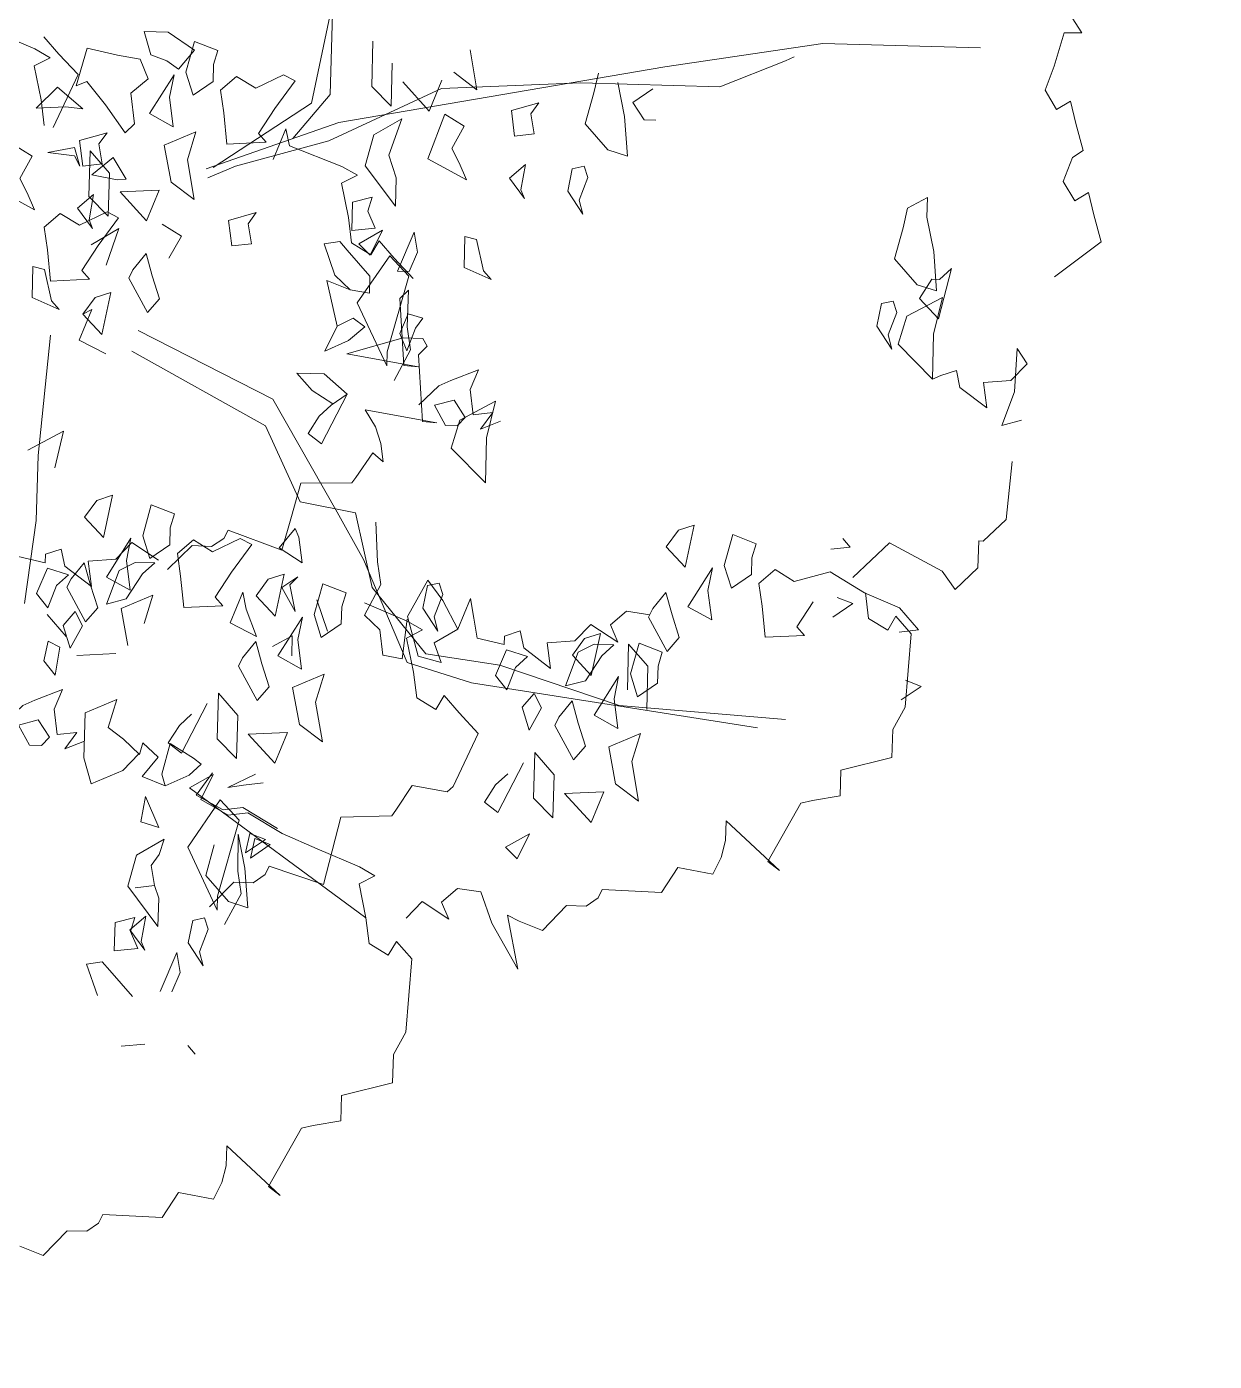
# Model space of a CAD drawing. Extents: x 604418 to 606014, y 1310869 to 1312555.
# Drawn here: x 605660.94 to 605665.59, y 1311095.85 to 1311101.08 of the extents above; entities that cross this region are included whole.
import ezdxf

# ---------------------------------------------------------------- set-up
doc = ezdxf.new("R2010")
doc.units = 0
doc.header["$MEASUREMENT"] = 0
doc.linetypes.add('SUBTERRANEO', pattern=[4.7625, 3.175, -1.5875])
doc.layers.get('0').update_dxf_attribs({"color": 10})
doc.layers.add('0.CARTOGRAFIA', color=8, linetype='Continuous')
doc.layers.add('VPORTS', color=7, linetype='Continuous')
doc.linetypes.add('RAYAXXX', pattern='A,0.8,["XXX",Standard,S=0.08,R=0,X=0,Y=-0.04],-0.22', length=1.02)

# ---------------------------------------------------------------- blocks, each defined once
blk = doc.blocks.new('mmmm')
at = {"color": 57, "lineweight": 5}
for points in [[(579174.91, 1339734.4439), (579174.9601, 1339734.4774), (579174.9608, 1339734.4172), (579175.0749, 1339734.3872), (579175.1575, 1339734.3587), (579175.2221, 1339734.3994), (579175.1921, 1339734.4453), (579175.2676, 1339734.4654), (579175.358, 1339734.4929), (579175.3826, 1339734.4574), (579175.4653, 1339734.4288), (579175.5299, 1339734.4695), (579175.4998, 1339734.5154), (579175.5753, 1339734.5356), (579175.6657, 1339734.5631), (579175.7898, 1339734.4078)], [(579176.1481, 1339734.0035), (579176.0329, 1339733.8844), (579175.9372, 1339733.9107), (579175.87, 1339734.0301), (579175.9947, 1339734.0035), (579176.1481, 1339734.0035), (579176.1346, 1339734.0317), (579176.1157, 1339734.0847), (579176.1731, 1339734.0979), (579176.2401, 1339734.1906), (579176.1539, 1339734.1775), (579176.1444, 1339734.2702), (579176.0869, 1339734.3232), (579176.036, 1339734.2885), (579176.1826, 1339734.2834), (579176.2978, 1339734.2436), (579176.2785, 1339734.31)], [(579176.4197, 1339734.2819), (579176.6163, 1339734.2668), (579176.6919, 1339734.1912), (579176.6919, 1339734.1761), (579176.7826, 1339734.1761), (579176.8582, 1339734.1005), (579176.7977, 1339734.0551), (579176.707, 1339733.8738), (579176.828, 1339733.7528)], [(579177.008, 1339733.9146), (579176.9985, 1339733.9808), (579176.9259, 1339733.9135), (579176.8779, 1339733.7942), (579176.8107, 1339733.675), (579176.8465, 1339733.5542), (579176.8083, 1339733.4881), (579176.8563, 1339733.4348), (579176.9329, 1339733.4483), (579177.0384, 1339733.4614), (579177.0286, 1339733.594), (579176.9999, 1339733.5674), (579176.9137, 1339733.6204)], [(579176.8784, 1339733.7966), (579176.9648, 1339733.8097), (579177.003, 1339733.8759), (579176.9551, 1339733.9025), (579177.0125, 1339733.9555), (579177.2618, 1339733.9423), (579177.3385, 1339733.9025), (579177.4344, 1339733.9025), (579177.4821, 1339733.7301), (579177.5686, 1339733.7301), (579177.5875, 1339733.6374), (579177.5973, 1339733.5976), (579177.7984, 1339733.4916), (579177.8274, 1339733.5314), (579177.6642, 1339733.3459), (579177.7314, 1339733.3459), (579177.7889, 1339733.3327), (579177.8463, 1339733.3061), (579177.8274, 1339733.187), (579177.9135, 1339733.1338), (579177.9092, 1339732.9322), (579177.9381, 1339732.919), (579177.9669, 1339732.8792), (579177.9669, 1339732.8131), (579178.053, 1339732.7335), (579178.0243, 1339732.6539), (579178.0051, 1339732.6141), (579178.1872, 1339732.6539), (579178.0338, 1339732.5611), (579177.9284, 1339732.5213), (579177.9189, 1339732.442), (579177.9669, 1339732.3891), (579178.0243, 1339732.4154), (579177.9669, 1339732.3226), (579178.0243, 1339732.2697)], [(579177.238, 1339733.9278), (579177.1901, 1339733.9942), (579177.1711, 1339733.941)], [(579176.734, 1339733.675), (579176.7245, 1339733.7412), (579176.6958, 1339733.7148)], [(579176.9641, 1339733.6882), (579176.9161, 1339733.7546), (579176.8971, 1339733.7014)], [(579176.973, 1339733.0674), (579176.9635, 1339732.988), (579177.0115, 1339732.9351), (579177.0689, 1339732.9614), (579177.0115, 1339732.8687), (579177.0689, 1339732.8157), (579177.0784, 1339732.7229), (579177.1646, 1339732.7361), (579177.0977, 1339732.6433), (579177.0402, 1339732.6302), (579177.0592, 1339732.5772), (579177.0882, 1339732.5772), (579177.0689, 1339732.4844), (579177.0017, 1339732.4712), (579176.9348, 1339732.4578), (579177.0402, 1339732.418), (579177.0882, 1339732.3387), (579177.1551, 1339732.365), (579177.1359, 1339732.2857), (579177.0017, 1339732.2459), (579176.8773, 1339732.3121), (579176.9443, 1339732.365), (579177.0402, 1339732.418)], [(579177.294, 1339733.0661), (579177.1477, 1339733.0661), (579177.0747, 1339732.9987), (579177.2292, 1339732.9987)], [(579175.1905, 1339733.0278), (579175.2384, 1339732.9614)], [(579175.2959, 1339733.0012), (579175.2959, 1339733.041)], [(579175.2384, 1339732.9614), (579175.2959, 1339733.0012)], [(579175.2864, 1339732.9351), (579175.1715, 1339732.9084)], [(579175.4205, 1339732.9482), (579175.2864, 1339732.9351)], [(579175.4013, 1339732.8818), (579175.4205, 1339732.9482)], [(579175.3151, 1339732.8025), (579175.4013, 1339732.8818)], [(579175.1425, 1339732.8423), (579175.2097, 1339732.8289)], [(579175.2097, 1339732.8289), (579175.3151, 1339732.8025)], [(579175.459, 1339732.8025), (579175.4972, 1339732.8157)], [(579175.4685, 1339732.7627), (579175.459, 1339732.8025)], [(579175.4972, 1339732.8157), (579175.5739, 1339732.7891)], [(579175.6219, 1339732.8025), (579175.5452, 1339732.7495)], [(579175.5739, 1339732.7891), (579175.6219, 1339732.8025)], [(579175.5452, 1339732.7495), (579175.4685, 1339732.7627)], [(579175.2864, 1339732.617), (579175.2479, 1339732.6433)], [(579175.2479, 1339732.6433), (579175.2769, 1339732.5506)], [(579177.5253, 1339732.6008), (579177.5637, 1339732.561), (579177.6241, 1339732.5251), (579177.6573, 1339732.5713), (579177.487, 1339732.6538)], [(579177.8128, 1339732.6406), (579177.7266, 1339732.6801), (579177.7746, 1339732.6008)], [(579177.7746, 1339732.6008), (579177.8128, 1339732.6406)], [(579175.3536, 1339732.6302), (579175.2864, 1339732.617)], [(579175.3631, 1339732.564), (579175.3536, 1339732.6302)], [(579175.5067, 1339732.5506), (579175.459, 1339732.6035)], [(579175.459, 1339732.6035), (579175.5452, 1339732.5904)], [(579175.5739, 1339732.6035), (579175.5067, 1339732.5506)], [(579175.5452, 1339732.5904), (579175.5739, 1339732.6035)], [(579175.2769, 1339732.5506), (579175.3631, 1339732.564)], [(579176.3316, 1339732.5427), (579176.3603, 1339732.4765), (579176.3029, 1339732.5163), (579176.3123, 1339732.4499), (579176.2262, 1339732.4367), (579176.1592, 1339732.4631), (579176.1974, 1339732.3703), (579176.2167, 1339732.3308), (579176.2836, 1339732.2644)], [(579176.9601, 1339732.0996), (579177.0176, 1339732.2454), (579177.0463, 1339732.2983), (579177.075, 1339732.2454), (579177.1899, 1339732.272), (579177.2764, 1339732.2852), (579177.3146, 1339732.3513), (579177.2666, 1339732.3779), (579177.3241, 1339732.4309), (579177.3913, 1339732.4973), (579177.5734, 1339732.4177), (579177.5929, 1339732.3976), (579177.5739, 1339732.2785), (579177.6601, 1339732.2252), (579177.6793, 1339732.2121), (579177.6888, 1339732.0397), (579177.8037, 1339732.0134), (579177.9189, 1339731.9867), (579177.8612, 1339731.8012), (579177.8902, 1339731.788), (579177.9189, 1339731.7482), (579177.9189, 1339731.6821), (579178.0051, 1339731.6025)], [(579175.2097, 1339732.4315), (579175.0756, 1339732.4048)], [(579175.1522, 1339732.3519), (579175.2097, 1339732.4315)], [(579175.3343, 1339732.3917), (579175.2959, 1339732.3252)], [(579175.411, 1339732.3519), (579175.3343, 1339732.3917)], [(579175.459, 1339732.3785), (579175.411, 1339732.3519)], [(579175.4492, 1339732.2723), (579175.5164, 1339732.4048)], [(579175.5164, 1339732.4048), (579175.459, 1339732.3785)], [(579175.2959, 1339732.3252), (579175.4492, 1339732.2723)], [(579176.2027, 1339732.1786), (579176.0973, 1339732.2316), (579176.0206, 1339732.2181), (579175.8954, 1339732.2188), (579175.9251, 1339732.1906), (579176.1515, 1339732.2102), (579176.1544, 1339732.2594), (579176.1175, 1339732.0151), (579176.0583, 1339732.2054), (579176.0583, 1339732.2716), (579176.0837, 1339732.2873), (579176.1134, 1339732.2591), (579176.3398, 1339732.2787), (579176.3427, 1339732.3278), (579176.3058, 1339732.0836), (579176.3624, 1339732.1199), (579176.4178, 1339732.1399), (579176.4805, 1339732.1486), (579176.4508, 1339732.1134), (579176.5357, 1339732.0582), (579176.5546, 1339732.0445), (579176.56, 1339731.872), (579176.6742, 1339731.8429), (579176.7887, 1339731.8136), (579176.7266, 1339731.6295), (579176.7553, 1339731.6156), (579176.7831, 1339731.5751), (579176.7815, 1339731.509), (579176.8657, 1339731.4274)], [(579175.2864, 1339732.2723), (579175.181, 1339732.3121)], [(579178.0276, 1339732.1339), (579178.114, 1339732.1471), (579178.1523, 1339732.2132), (579178.1043, 1339732.2398), (579178.1617, 1339732.2928), (579178.411, 1339732.2796), (579178.4877, 1339732.2398), (579178.5837, 1339732.2398), (579178.6314, 1339732.0675), (579178.7178, 1339732.0675), (579178.7368, 1339731.9747), (579178.7465, 1339731.9349), (579178.9476, 1339731.829), (579178.9766, 1339731.8688), (579178.8135, 1339731.6833), (579178.8807, 1339731.6833), (579178.9381, 1339731.6701), (579178.9956, 1339731.6435), (579178.9766, 1339731.5244), (579179.0628, 1339731.4711), (579179.0584, 1339731.2695), (579179.0874, 1339731.2564), (579179.1161, 1339731.2166), (579179.1161, 1339731.1504), (579179.2023, 1339731.0708), (579179.1736, 1339730.9913)], [(579175.1905, 1339732.1795), (579175.2864, 1339732.2723)], [(579175.4655, 1339731.748), (579175.3601, 1339731.7878), (579175.4175, 1339731.8012), (579175.4823, 1339731.9815), (579175.511, 1339732.0345), (579175.5398, 1339731.9815), (579175.6547, 1339732.0082), (579175.7411, 1339732.0213), (579175.7793, 1339732.0875), (579175.7314, 1339732.1141), (579175.7888, 1339732.1671), (579175.856, 1339732.2335)], [(579176.6855, 1339732.13), (579176.8196, 1339732.1397), (579176.8963, 1339732.1532), (579177.0017, 1339732.1002), (579177.0497, 1339732.1532), (579177.1359, 1339732.1663), (579177.1456, 1339732.2325), (579177.0115, 1339732.2459)], [(579175.3151, 1339732.1795), (579175.3726, 1339732.0867)], [(579175.4398, 1339732.1397), (579175.3151, 1339732.1795)], [(579175.5164, 1339732.1663), (579175.4398, 1339732.1397)], [(579175.478, 1339732.0604), (579175.6121, 1339732.1663)], [(579175.6121, 1339732.1663), (579175.5164, 1339732.1663)], [(579175.2737, 1339732.1421), (579175.1275, 1339732.1421)], [(579175.2089, 1339732.0746), (579175.2737, 1339732.1421)], [(579175.6888, 1339732.1002), (579175.6313, 1339732.0736)], [(579175.6985, 1339732.0206), (579175.6888, 1339732.1002)], [(579175.0545, 1339732.0746), (579175.2089, 1339732.0746)], [(579175.3726, 1339732.0867), (579175.478, 1339732.0604)], [(579175.6313, 1339732.0736), (579175.5834, 1339732.0867)], [(579175.5834, 1339732.0867), (579175.6026, 1339732.0206)], [(579176.0243, 1339731.9808), (579175.9955, 1339732.0338), (579176.0243, 1339732.0736), (579176.0722, 1339732.0206), (579176.1105, 1339731.941), (579176.0243, 1339731.9808), (579175.8709, 1339731.941), (579175.8996, 1339732.0206), (579175.9094, 1339732.0867), (579175.8517, 1339732.0867), (579175.7655, 1339732.0074), (579175.7368, 1339731.9808), (579175.7462, 1339731.9278), (579175.8517, 1339731.9676), (579175.8996, 1339732.0206)], [(579175.6026, 1339732.0206), (579175.6985, 1339732.0206)], [(579176.2543, 1339732.0206), (579176.2926, 1339731.9676), (579176.331, 1339731.9278), (579176.3914, 1339731.892), (579176.4246, 1339731.9381), (579176.2543, 1339732.0206), (579176.1871, 1339731.941), (579176.1871, 1339731.8482), (579176.2446, 1339731.9012), (579176.2878, 1339731.9726)], [(579176.9542, 1339731.937), (579177.0596, 1339731.9768)], [(579176.8298, 1339731.8841), (579176.7433, 1339731.8706)], [(579176.7818, 1339731.8045), (579176.8298, 1339731.8841)], [(579176.7433, 1339731.8706), (579176.7146, 1339731.8575)], [(579176.7146, 1339731.8575), (579176.7818, 1339731.8045)], [(579176.8775, 1339731.8706), (579176.9159, 1339731.8177)], [(579176.9062, 1339731.8443), (579176.8775, 1339731.8706)], [(579176.9953, 1339731.8646), (579176.9062, 1339731.8443)], [(579176.9953, 1339731.8646), (579176.9159, 1339731.8177)], [(579177.0788, 1339731.8575), (579177.117, 1339731.7913)], [(579177.146, 1339731.8575), (579177.0788, 1339731.8575)], [(579177.7327, 1339731.8251), (579177.6655, 1339731.7059), (579177.6753, 1339731.6395), (579177.6273, 1339731.5468), (579177.5506, 1339731.6)], [(579177.0843, 1339731.7365), (579176.9926, 1339731.6985)], [(579177.0843, 1339731.7365), (579177.0406, 1339731.6453)], [(579177.5506, 1339731.7457), (579177.5986, 1339731.653)], [(579177.5888, 1339731.7059), (579177.5793, 1339731.7721)], [(579176.7721, 1339731.7117), (579176.7531, 1339731.6719)], [(579176.868, 1339731.6453), (579176.7721, 1339731.7117)], [(579176.9926, 1339731.6985), (579176.9352, 1339731.6851)], [(579177.5986, 1339731.653), (579177.5888, 1339731.7059)], [(579178.0632, 1339731.6553), (579177.9578, 1339731.7082), (579177.8811, 1339731.6948), (579177.7555, 1339731.6923), (579177.8704, 1339731.7189), (579178.0045, 1339731.7321), (579177.9853, 1339731.6657), (579177.8991, 1339731.5864), (579177.7937, 1339731.6127)], [(579176.7531, 1339731.6719), (579176.8008, 1339731.5792)], [(579176.9542, 1339731.5923), (579176.868, 1339731.6453)], [(579176.9352, 1339731.6851), (579177.0406, 1339731.6453)], [(579176.9829, 1339731.619), (579176.9542, 1339731.5923)], [(579176.9926, 1339731.4864), (579176.9829, 1339731.619)], [(579176.8008, 1339731.5792), (579176.7626, 1339731.513)], [(579177.3158, 1339731.5757), (579177.4861, 1339731.4932), (579177.4529, 1339731.4471), (579177.3925, 1339731.4829), (579177.354, 1339731.5227)], [(579177.5219, 1339731.5602), (579177.5601, 1339731.5204), (579177.5986, 1339731.4408), (579177.5601, 1339731.4277), (579177.4547, 1339731.454), (579177.5027, 1339731.5336)], [(579177.5027, 1339731.5336), (579177.5219, 1339731.5602)], [(579178.5051, 1339731.5679), (579178.4764, 1339731.5416)], [(579176.7626, 1339731.513), (579176.8105, 1339731.4598)], [(579176.8105, 1339731.4598), (579176.8872, 1339731.4732)], [(579176.8872, 1339731.4732), (579176.9926, 1339731.4864)], [(579178.2969, 1339731.4823), (579178.2297, 1339731.5089), (579178.1627, 1339731.4955), (579178.2969, 1339731.4425)], [(579175.8104, 1339731.4035), (579175.7338, 1339731.4433), (579175.6953, 1339731.3769)], [(579176.6764, 1339731.4466), (579176.6477, 1339731.367)], [(579176.7244, 1339731.4334), (579176.6764, 1339731.4466)], [(579176.7818, 1339731.4334), (579176.7244, 1339731.4334)], [(579176.8298, 1339731.367), (579176.7818, 1339731.4334)], [(579177.5986, 1339731.4408), (579177.5699, 1339731.3612), (579177.5027, 1339731.4145), (579177.4547, 1339731.3612), (579177.495, 1339731.3502), (579177.4452, 1339731.2951), (579177.4067, 1339731.2421), (579177.3111, 1339731.2685), (579177.359, 1339731.1625), (579177.5121, 1339731.1625), (579177.5986, 1339731.1892), (579177.5506, 1339731.2951), (579177.4932, 1339731.3481)], [(579177.9471, 1339731.3479), (579177.9376, 1339731.414), (579177.9806, 1339731.4293), (579178.0763, 1339731.4293), (579177.9421, 1339731.3234), (579177.8367, 1339731.3497), (579177.7793, 1339731.4425), (579177.8319, 1339731.4272), (579177.8704, 1339731.4008), (579177.9376, 1339731.414)], [(579176.8349, 1339731.3971), (579176.7774, 1339731.3043)], [(579176.8828, 1339731.3441), (579176.8444, 1339731.3839)], [(579176.8444, 1339731.3839), (579176.8444, 1339731.3175)], [(579177.0501, 1339731.3538), (579176.9542, 1339731.3805)], [(579176.9542, 1339731.3805), (579177.0021, 1339731.2742)], [(579178.4764, 1339731.3958), (579178.4859, 1339731.3163)], [(579176.6477, 1339731.367), (579176.7531, 1339731.3407)], [(579176.7531, 1339731.3407), (579176.8298, 1339731.367)], [(579176.969, 1339731.2911), (579176.8828, 1339731.3441)], [(579178.3158, 1339731.3497), (579178.2297, 1339731.2704), (579178.2009, 1339731.2438), (579178.2104, 1339731.1908), (579178.3158, 1339731.2306)], [(579176.7626, 1339731.3009), (579176.8967, 1339731.2213)], [(579176.8393, 1339731.2877), (579176.7626, 1339731.3009)], [(579176.7774, 1339731.3043), (579176.8349, 1339731.2513)], [(579176.9389, 1339731.303), (579176.8393, 1339731.2877)], [(579176.8444, 1339731.3175), (579176.8731, 1339731.2645)], [(579176.9389, 1339731.303), (579176.8967, 1339731.2213)], [(579176.9882, 1339731.2247), (579176.969, 1339731.2911)], [(579177.0021, 1339731.2742), (579177.1268, 1339731.3009)], [(579176.8349, 1339731.2513), (579176.8444, 1339731.1586)], [(579176.8731, 1339731.2645), (579176.9882, 1339731.2247)], [(579177.1555, 1339731.2611), (579177.165, 1339731.1285)], [(579175.8392, 1339731.1914), (579175.7145, 1339731.2312), (579175.772, 1339731.1384)], [(579176.1401, 1339731.1982), (579176.0963, 1339731.1071), (579175.9909, 1339731.1469), (579176.0079, 1339731.1171), (579175.9505, 1339731.1566), (579175.9315, 1339731.2098), (579176.0751, 1339731.1832), (579176.0079, 1339731.1171)], [(579176.6189, 1339731.2347), (579176.6379, 1339731.1815)], [(579176.7626, 1339731.2081), (579176.6189, 1339731.2347)], [(579176.6954, 1339731.142), (579176.7626, 1339731.2081)], [(579177.0021, 1339731.1949), (579176.9254, 1339731.1683)], [(579177.0501, 1339731.1551), (579177.0021, 1339731.1949)], [(579176.6379, 1339731.1815), (579176.6954, 1339731.142)], [(579176.8444, 1339731.1586), (579176.9305, 1339731.1717)], [(579176.8501, 1339731.1451), (579176.9254, 1339731.1683)], [(579176.9305, 1339731.1717), (579176.8636, 1339731.079)], [(579176.9352, 1339731.0887), (579177.0501, 1339731.1551)], [(579177.4547, 1339731.1625), (579177.4834, 1339731.0964), (579177.426, 1339731.1362), (579177.4354, 1339731.0698), (579177.3493, 1339731.0566), (579177.2823, 1339731.0829), (579177.3205, 1339730.9902), (579177.3398, 1339730.9507), (579177.4067, 1339730.8842), (579177.3493, 1339730.8711), (579177.3572, 1339730.8495), (579177.4075, 1339730.8273), (579177.4373, 1339730.7625), (579177.3137, 1339730.6911)], [(579176.8501, 1339731.1451), (579176.9062, 1339731.1022)], [(579176.9062, 1339731.1022), (579176.9352, 1339731.0887)], [(579177.017, 1339731.1188), (579177.0649, 1339731.1454)], [(579177.0649, 1339731.079), (579177.017, 1339731.1188)], [(579177.0649, 1339731.1454), (579177.1416, 1339731.1056)], [(579177.1416, 1339731.1056), (579177.0649, 1339731.079)], [(579175.071, 1339730.9583), (579175.1285, 1339731.0112), (579175.1957, 1339731.0776), (579175.3778, 1339730.998)], [(579176.5311, 1339731.0359), (579176.4064, 1339731.0625)], [(579176.4064, 1339731.0625), (579176.4736, 1339730.9431)], [(579176.8636, 1339731.079), (579176.8061, 1339731.0658)], [(579176.8061, 1339731.0658), (579176.8251, 1339731.0128)], [(579176.8718, 1339731.021), (579176.8923, 1339731.0924)], [(579176.9305, 1339731.0526), (579176.8923, 1339731.0924)], [(579177.102, 1339731.0911), (579177.029, 1339731.0236)], [(579176.8251, 1339731.0128), (579176.8541, 1339731.0128)], [(579176.8718, 1339731.021), (579176.9595, 1339730.9862)], [(579177.0072, 1339731.026), (579176.9305, 1339731.0526)], [(579176.9595, 1339730.9862), (579177.0072, 1339731.026)], [(579175.0556, 1339730.7826), (579175.113, 1339730.9284), (579175.1418, 1339730.9813)], [(579175.1418, 1339730.9813), (579175.1705, 1339730.9284)], [(579175.2854, 1339730.955), (579175.3718, 1339730.9682)], [(579175.1705, 1339730.9284), (579175.2854, 1339730.955)]]:
    blk.add_lwpolyline(points, dxfattribs=at)
at = {"color": 32, "lineweight": 5}
for points in [[(579175.5037, 1339731.5217), (579175.3343, 1339731.9662), (579175.1141, 1339733.0664), (579175.0198, 1339733.6008), (579175.0198, 1339734.1351)], [(579175.5342, 1339731.5281), (579175.4915, 1339731.6205), (579175.3972, 1339731.9348), (579175.2085, 1339732.312), (579175.177, 1339732.7835), (579175.177, 1339733.255), (579175.0827, 1339733.475), (579175.0682, 1339733.504)], [(579176.1292, 1339731.2863), (579176.3693, 1339731.7462), (579176.6237, 1339731.8719), (579176.6551, 1339732.0605), (579176.9067, 1339732.1234), (579177.1269, 1339732.312), (579177.1583, 1339732.5635), (579177.2841, 1339732.9721), (579177.3156, 1339733.5379)], [(579176.0576, 1339731.3061), (579176.2777, 1339731.7687), (579176.6551, 1339731.9977), (579176.8124, 1339732.092), (579177.1583, 1339732.2491), (579177.2212, 1339732.4692), (579177.3459, 1339733.4436)], [(579175.3929, 1339731.8125), (579175.2399, 1339731.9348), (579174.9254, 1339731.9348), (579174.7682, 1339732.2177), (579174.6424, 1339732.5949), (579174.5795, 1339732.8149)], [(579175.4979, 1339731.5449), (579175.2714, 1339731.8719), (579174.9254, 1339731.9348), (579174.6424, 1339732.2806), (579174.4537, 1339732.6263)], [(579176.8541, 1339731.0128), (579176.8349, 1339730.9201)], [(579176.9943, 1339730.9467), (579176.7113, 1339730.9781), (579176.4911, 1339730.9781), (579176.0823, 1339731.0095)]]:
    blk.add_lwpolyline(points, dxfattribs=at)
at = {"color": 57, "lineweight": 5}
for points in [[(579175.7707, 1339734.0581), (579175.9431, 1339734.0185), (579175.8761, 1339733.9521), (579175.8089, 1339733.9919), (579175.8089, 1339734.0185)], [(579175.8485, 1339734.0092), (579175.7144, 1339733.996), (579175.5995, 1339733.9694), (579175.5323, 1339733.9694), (579175.5705, 1339733.9033), (579175.6377, 1339733.8898), (579175.7431, 1339733.8635), (579175.8293, 1339733.9428)], [(579175.887, 1339733.8635), (579175.9252, 1339733.8766), (579176.0019, 1339733.85), (579176.0499, 1339733.8635), (579175.9732, 1339733.8105), (579175.8965, 1339733.8237)], [(579176.7221, 1339733.4217), (579176.6934, 1339733.3421), (579176.7988, 1339733.3157), (579176.8755, 1339733.3421), (579176.8275, 1339733.4085), (579176.7701, 1339733.4085)], [(579176.8083, 1339733.2759), (579176.9424, 1339733.1963), (579176.9846, 1339733.278), (579176.885, 1339733.2627)], [(579176.7411, 1339733.117), (579176.8083, 1339733.1832), (579176.6647, 1339733.2098), (579176.6836, 1339733.1565)], [(579176.9519, 1339733.0772), (579176.9809, 1339733.0638), (579177.0958, 1339733.1302), (579177.0478, 1339733.17), (579176.9712, 1339733.1434), (579176.8958, 1339733.1202)], [(579177.2042, 1339733.1005), (579177.1467, 1339733.1005), (579177.0988, 1339733.1136), (579177.0701, 1339733.034), (579177.1755, 1339733.0077), (579177.2522, 1339733.034)], [(579177.6066, 1339733.0475), (579177.4725, 1339733.0209), (579177.3765, 1339733.0475), (579177.4245, 1339732.9413), (579177.5492, 1339732.9679)], [(579177.3613, 1339732.97), (579177.2616, 1339732.9547), (579177.185, 1339732.9679), (579177.3191, 1339732.8883)], [(579177.2223, 1339732.7891), (579177.2031, 1339732.8555), (579177.1169, 1339732.9084), (579177.0784, 1339732.9482), (579177.0784, 1339732.8818), (579177.1071, 1339732.8289)], [(579177.6833, 1339732.8883), (579177.5779, 1339732.9281), (579177.5874, 1339732.7956)], [(579177.1178, 1339732.809), (579177.185, 1339732.8751), (579177.0413, 1339732.9018), (579177.0603, 1339732.8485)], [(579177.3576, 1339732.7558), (579177.4725, 1339732.8222), (579177.4245, 1339732.862), (579177.3478, 1339732.8353), (579177.2724, 1339732.8122), (579177.3286, 1339732.7692)], [(579177.5244, 1339732.7581), (579177.4514, 1339732.6907), (579177.6058, 1339732.6907), (579177.6706, 1339732.7581)], [(579177.299, 1339732.7097), (579177.3757, 1339732.6699), (579177.299, 1339732.6433), (579177.251, 1339732.6831)], [(579177.1646, 1339732.617), (579177.1264, 1339732.6568), (579177.1058, 1339732.5854), (579177.1936, 1339732.5506), (579177.2413, 1339732.5904)], [(579176.331, 1339732.4048), (579176.4267, 1339732.3785), (579176.5419, 1339732.4976), (579176.3885, 1339732.4976), (579176.2638, 1339732.5242)], [(579175.8229, 1339732.4712), (579175.7175, 1339732.4446), (579175.708, 1339732.4048), (579175.8134, 1339732.4048), (579175.8517, 1339732.4976)], [(579176.3221, 1339732.4235), (579176.2646, 1339732.3837), (579176.2836, 1339732.3173), (579176.3508, 1339732.3571), (579176.3508, 1339732.3969)], [(579176.9239, 1339732.3636), (579177.0006, 1339732.337), (579177.0485, 1339732.3504), (579176.9718, 1339732.2975), (579176.8952, 1339732.3106), (579176.8857, 1339732.3504)], [(579175.7655, 1339732.2459), (579175.6985, 1339732.2325), (579175.8327, 1339732.1795), (579175.8327, 1339732.2193)], [(579175.9763, 1339732.2193), (579176.0435, 1339732.193), (579176.101, 1339732.2193), (579176.0243, 1339732.2459), (579175.9887, 1339732.2704)], [(579176.107, 1339732.152), (579176.1547, 1339732.152), (579175.9439, 1339732.046), (579175.781, 1339732.152), (579175.8482, 1339732.2181)], [(579178.0276, 1339732.1339), (579177.9127, 1339732.1073), (579177.884, 1339732.1603), (579177.8553, 1339732.1073), (579177.7978, 1339731.9616), (579177.7498, 1339731.8422), (579177.6826, 1339731.7231), (579177.6924, 1339731.6566), (579177.6416, 1339731.5625), (579177.5554, 1339731.602), (579177.6033, 1339731.5227)], [(579175.781, 1339732.0858), (579175.6949, 1339732.1254), (579175.7428, 1339732.046)], [(579176.8988, 1339731.956), (579177.0043, 1339731.9296), (579177.0809, 1339731.956), (579177.033, 1339732.0224), (579176.9755, 1339732.0224), (579176.9276, 1339732.0356)], [(579177.2533, 1339731.8632), (579177.3779, 1339731.8898), (579177.4354, 1339731.9694), (579177.3013, 1339731.9428), (579177.2053, 1339731.9694)], [(579177.1479, 1339731.8102), (579177.19, 1339731.8919), (579177.0904, 1339731.8767), (579177.0137, 1339731.8898)], [(579177.4162, 1339731.7175), (579177.5121, 1339731.8102), (579177.4067, 1339731.85)], [(579175.2257, 1339731.6818), (579175.1875, 1339731.6157), (579175.2354, 1339731.5625), (579175.3121, 1339731.5759), (579175.4175, 1339731.5891), (579175.4078, 1339731.7216), (579175.379, 1339731.695), (579175.2929, 1339731.748), (579175.1969, 1339731.8144), (579175.178, 1339731.7746)], [(579176.9465, 1339731.7309), (579177.0137, 1339731.7971), (579176.8701, 1339731.8237), (579176.8891, 1339731.7705)], [(579177.1574, 1339731.6911), (579177.1864, 1339731.6777), (579177.3013, 1339731.7441), (579177.2533, 1339731.7839), (579177.1766, 1339731.7573), (579177.1012, 1339731.7341)], [(579177.7709, 1339731.7855), (579177.752, 1339731.7323), (579177.8189, 1339731.7191)], [(579177.788, 1339731.8026), (579177.7691, 1339731.7494), (579177.836, 1339731.7362)], [(579175.753, 1339731.6818), (579175.6858, 1339731.6687), (579175.6473, 1339731.695), (579175.6763, 1339731.6022), (579175.7625, 1339731.6157)], [(579177.8044, 1339731.5227), (579177.6416, 1339731.6287), (579177.7088, 1339731.6948), (579177.9676, 1339731.6287), (579178.0153, 1339731.6287)], [(579177.4346, 1339731.6126), (579177.4994, 1339731.6801), (579177.3532, 1339731.6801), (579177.2802, 1339731.6126)], [(579178.0525, 1339731.5466), (579178.043, 1339731.5864), (579178.0812, 1339731.5995), (579178.1579, 1339731.5729), (579178.2059, 1339731.5864), (579178.1292, 1339731.5334)], [(579175.1013, 1339731.5493), (579175.0726, 1339731.4697), (579175.178, 1339731.4433), (579175.2547, 1339731.4697), (579175.2067, 1339731.5361), (579175.1492, 1339731.5361)], [(579175.0443, 1339731.2983), (579175.1226, 1339731.3226), (579175.1409, 1339731.3771), (579175.1686, 1339731.4184), (579175.1023, 1339731.4709), (579175.0438, 1339731.3794)], [(579175.5517, 1339731.4035), (579175.6091, 1339731.4831), (579175.475, 1339731.4565), (579175.379, 1339731.4831), (579175.427, 1339731.3769)], [(579177.7409, 1339731.4226), (579177.723, 1339731.3612), (579177.6368, 1339731.3747)], [(579175.3638, 1339731.4056), (579175.2641, 1339731.3904), (579175.1875, 1339731.4035), (579175.3216, 1339731.324)], [(579175.9965, 1339731.3354), (579175.8816, 1339731.269), (579175.8526, 1339731.2825), (579175.7965, 1339731.3254), (579175.8718, 1339731.3486), (579175.9485, 1339731.3752)], [(579178.0907, 1339731.3344), (579178.043, 1339731.3874), (579178.1292, 1339731.3742), (579178.1579, 1339731.3874)], [(579175.5899, 1339731.2312), (579175.6858, 1339731.324), (579175.5804, 1339731.3637)], [(579178.0476, 1339731.3497), (579178.0668, 1339731.2836), (579178.1627, 1339731.2836), (579178.153, 1339731.3632), (579178.0955, 1339731.3366)], [(579175.3895, 1339731.2432), (579175.3578, 1339731.2739), (579175.2547, 1339731.2582), (579175.2041, 1339731.3155), (579175.1384, 1339731.287), (579175.1267, 1339731.21), (579175.1056, 1339731.1059), (579175.2344, 1339731.0729), (579175.2183, 1339731.1087), (579175.296, 1339731.1735)], [(579175.5345, 1339731.1336), (579175.5492, 1339731.2199), (579175.5459, 1339731.2513), (579175.4743, 1339731.2045)], [(579175.6083, 1339731.1263), (579175.6731, 1339731.1938), (579175.5269, 1339731.1938), (579175.4539, 1339731.1263)], [(579175.659, 1339731.1891), (579175.7067, 1339731.0964), (579175.6685, 1339731.0302), (579175.7165, 1339730.977), (579175.7932, 1339730.9904), (579175.8986, 1339731.0036), (579175.8888, 1339731.1362), (579175.8601, 1339731.1095), (579175.7739, 1339731.1625), (579175.678, 1339731.2289)], [(579175.3905, 1339731.1816), (579175.4195, 1339731.0889), (579175.5057, 1339731.1023), (579175.4962, 1339731.1685), (579175.429, 1339731.1553)], [(579175.6878, 1339731.1287), (579175.7165, 1339731.1418), (579175.6493, 1339731.0889), (579175.6016, 1339731.1418)], [(579175.3135, 1339730.9393), (579175.3067, 1339731.0383), (579175.3123, 1339731.0971), (579175.241, 1339731.0098)], [(579175.4724, 1339731.0739), (579175.4633, 1339730.983), (579175.4441, 1339731.0731), (579175.5065, 1339731.0927)], [(579177.1864, 1339731.0168), (579177.2344, 1339731.0566), (579177.1384, 1339731.0698), (579177.1192, 1339731.03)], [(579175.8506, 1339730.9431), (579175.9561, 1339730.9431), (579175.9943, 1339731.0359), (579175.9655, 1339731.0096), (579175.8601, 1339730.9829)], [(579177.4739, 1339731.0168), (579177.4452, 1339731.0434), (579177.3877, 1339731.0036), (579177.4067, 1339730.9372), (579177.4739, 1339730.977)], [(579175.5918, 1339730.8106), (579175.659, 1339730.9431), (579175.6016, 1339730.9168), (579175.5536, 1339730.8902), (579175.4769, 1339730.93), (579175.4385, 1339730.8636)]]:
    blk.add_lwpolyline(points, close=True, dxfattribs=at)

msp = doc.modelspace()

# ---------------------------------------------------------------- linework, layer by layer
at = {"color": 32}
for centre, radius, start, end in [((607670.5799, 1312411.0635), 2370.634, 211.4271084, 213.6858108), ((607554.0407, 1312334.0046), 2239.8813, 211.2750386, 214.7514288), ((607547.3382, 1312328.4228), 2239.8813, 211.2750386, 214.7514288)]:
    msp.add_arc(centre, radius, start, end, dxfattribs=at)
at = {"color": 7, "linetype": 'SUBTERRANEO'}
for centre, radius, start, end in [((607666.5497, 1312409.1606), 2370.634, 211.4271084, 214.7036267), ((607550.6501, 1312331.3874), 2239.8813, 211.2750386, 214.7514288)]:
    msp.add_arc(centre, radius, start, end, dxfattribs=at)
at = {"layer": 'VPORTS', "color": 251, "linetype": 'RAYAXXX', "ltscale": 10}
msp.add_arc((607542.2288, 1312325.2078), 2239.8813, 211.5963671, 214.7514288, dxfattribs=at)

# ---------------------------------------------------------------- block references
at = {"layer": '0.CARTOGRAFIA', "color": 7, "linetype": 'Continuous', "xscale": 1.15518419973696, "yscale": 1.15518419973696, "zscale": 1.15518419973696, "rotation": 268.400513415946}
msp.add_blockref('mmmm', (-922696.9305, 2023092.9144), dxfattribs=at)

doc.saveas('drawing.dxf')
